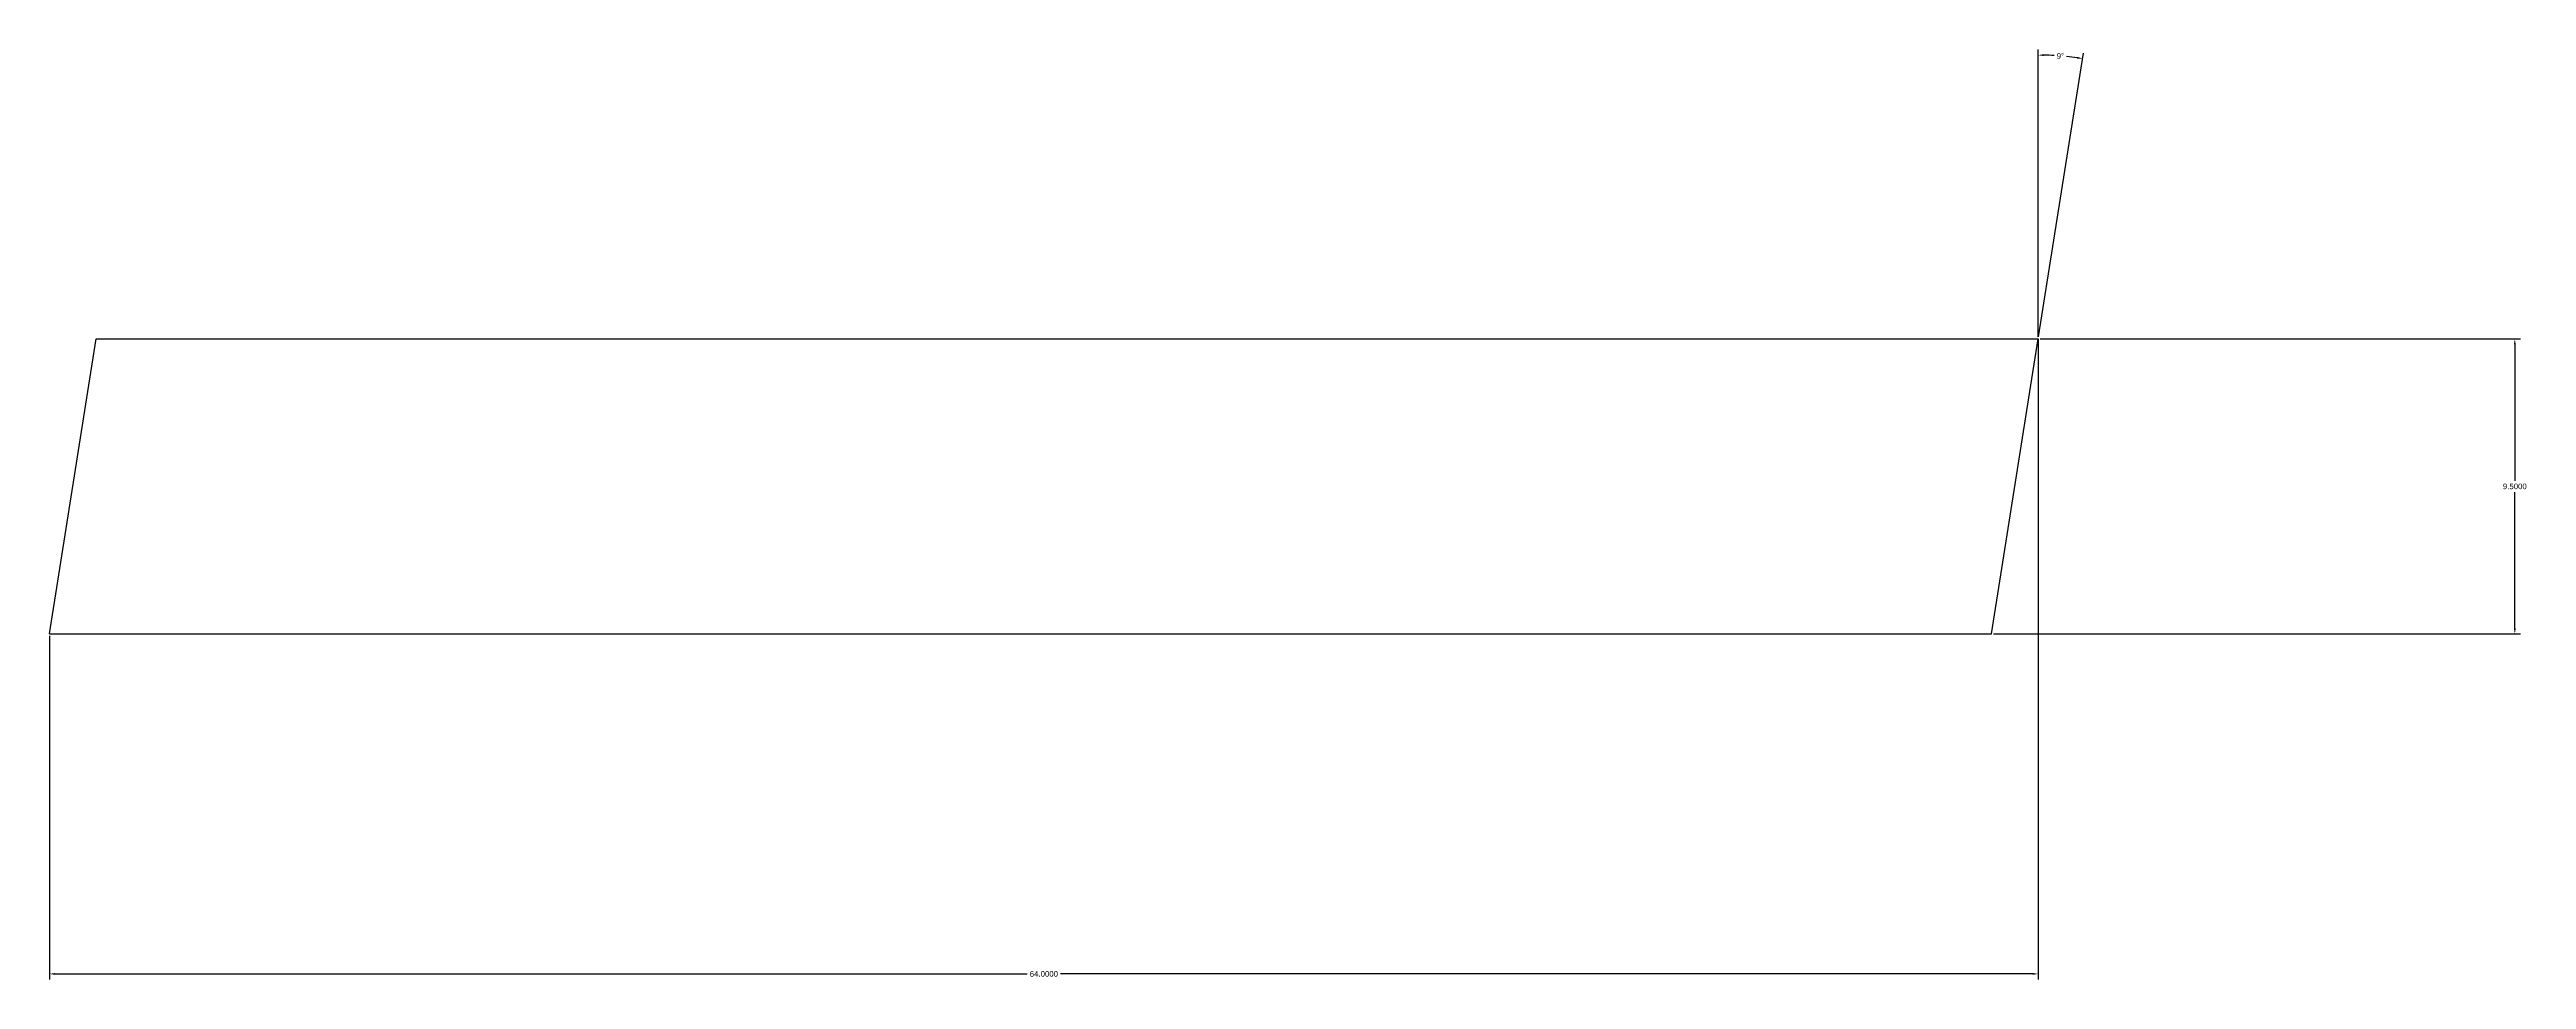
# Model space of a CAD drawing. Header units: inches. Extents: x 0 to 79.7, y -11.1 to 18.8.
import ezdxf

# ---------------------------------------------------------------- set-up
doc = ezdxf.new("R2010")
doc.units = ezdxf.units.IN
doc.header["$MEASUREMENT"] = 0
doc.styles.get("Standard").update_dxf_attribs({"font": 'arial.ttf'})
doc.dimstyles.get("Standard").update_dxf_attribs({"dimtxt": 0.18, "dimasz": 0.18, "dimexe": 0.18, "dimexo": 0.0625, "dimgap": 0.09, "dimtad": 0, "dimtih": 1, "dimtoh": 1, "dimdec": 4, "dimzin": 0, "dimdsep": 46, "dimtxsty": 'Standard', "dimcen": 0.09, "dimadec": 0, "dimazin": 0, "dimtfac": 1, "dimtdec": 4, "dimtofl": 0, "dimtmove": 0, "dimatfit": 3, "dimfxl": 1, "dimtolj": 1, "dimtzin": 0, "dimarcsym": 0})

# ---------------------------------------------------------------- blocks, each defined once
blk = doc.blocks.new('*D3')
at = {"color": 0, "lineweight": -2, "transparency": 16777216}
for p, q in [((64, 9.438), (64, -11.128)), ((0, -0.062), (0, -11.128)), ((0.18, -10.948), (31.466, -10.948)), ((63.82, -10.948), (32.534, -10.948))]:
    blk.add_line(p, q, dxfattribs=at)
at = {"color": 0, "transparency": 16777216}
for points in [[(0.18, -10.918), (0.18, -10.978), (0, -10.948)], [(63.82, -10.918), (63.82, -10.978), (64, -10.948)]]:
    blk.add_solid(points, dxfattribs=at)
at = {"layer": 'Defpoints', "color": 0, "transparency": 16777216}
for p in [(64, 9.5), (0, 0), (64, -10.948)]:
    blk.add_point(p, dxfattribs=at)
at = {"color": 0, "transparency": 16777216, "insert": (32, -10.948), "char_height": 0.18, "attachment_point": 5}
blk.add_mtext('\\A1;64.0000', dxfattribs=at)
blk = doc.blocks.new('*D4')
at = {"color": 0, "lineweight": -2, "transparency": 16777216}
for p, q in [((64.063, 9.5), (79.521, 9.5)), ((79.341, 9.32), (79.341, 4.932)), ((79.341, 0.18), (79.341, 4.568)), ((62.558, 0), (79.521, 0))]:
    blk.add_line(p, q, dxfattribs=at)
at = {"color": 0, "transparency": 16777216}
for points in [[(79.311, 9.32), (79.371, 9.32), (79.341, 9.5)], [(79.311, 0.18), (79.371, 0.18), (79.341, 0)]]:
    blk.add_solid(points, dxfattribs=at)
at = {"layer": 'Defpoints', "color": 0, "transparency": 16777216}
for p in [(64, 9.5), (79.341, 9.5), (62.495, 0)]:
    blk.add_point(p, dxfattribs=at)
at = {"color": 0, "transparency": 16777216, "insert": (79.341, 4.75), "char_height": 0.18, "attachment_point": 5}
blk.add_mtext('\\A1;9.5000', dxfattribs=at)
blk = doc.blocks.new('*D7')
at = {"color": 0, "lineweight": -2, "transparency": 16777216}
for p, q in [((64, 9.563), (64, 18.819)), ((64.01, 9.562), (65.458, 18.704))]:
    blk.add_line(p, q, dxfattribs=at)
for start, end in [(86.73563, 88.87151), (82.12849, 84.26227)]:
    blk.add_arc((64, 9.5), 9.139, start, end, dxfattribs=at)
at = {"color": 0, "transparency": 16777216}
for points in [[(64.18, 18.607), (64.18, 18.667), (64, 18.639)], [(65.256, 18.583), (65.247, 18.523), (65.43, 18.527)]]:
    blk.add_solid(points, dxfattribs=at)
at = {"layer": 'Defpoints', "color": 0, "transparency": 16777216}
for p in [(64.955, 18.589), (64, 9.5), (64, 9.5), (62.495, 0), (64, -2.822)]:
    blk.add_point(p, dxfattribs=at)
at = {"color": 0, "transparency": 16777216, "insert": (64.717, 18.611), "char_height": 0.18, "attachment_point": 5}
blk.add_mtext('\\A1;9°', dxfattribs=at)

msp = doc.modelspace()

# ---------------------------------------------------------------- linework, layer by layer
for p, q in [((0, 0), (1.50465, 9.5)), ((1.50465, 9.5), (64, 9.5)), ((62.49535, 0), (64, 9.5)), ((64, 9.5), (64, -2.82214)), ((0, 0), (62.49535, 0))]:
    msp.add_line(p, q)

# ---------------------------------------------------------------- dimensions: what is measured, and where the dimension line sits
dim = msp.add_angular_dim_2l(base=(64.9553, 18.58909), line1=((62.49535, 0), (64, 9.5)), line2=((64, 9.5), (64, -2.82214)), dimstyle='Standard')
dim.commit()
dim.dimension.update_dxf_attribs({"geometry": '*D7', "text_midpoint": (64.71705, 18.61098)})
dim = msp.add_linear_dim(base=(64, -10.94779), p1=(0, 0), p2=(64, 9.5), dimstyle='Standard')
dim.commit()
dim.dimension.update_dxf_attribs({"geometry": '*D3', "text_midpoint": (32, -10.94779)})
dim = msp.add_linear_dim(base=(79.34068, 9.5), p1=(62.49535, 0), p2=(64, 9.5), angle=90, dimstyle='Standard')
dim.commit()
dim.dimension.update_dxf_attribs({"geometry": '*D4', "text_midpoint": (79.34068, 4.75)})

doc.saveas('drawing.dxf')
